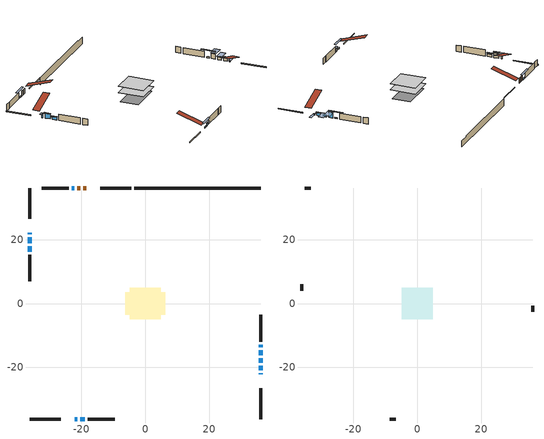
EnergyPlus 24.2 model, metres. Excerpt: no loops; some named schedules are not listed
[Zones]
conditioned space
 floor outside (Floor1 construction): -0.43,-0.43 -0.43,0.43 0.43,0.43 0.43,-0.43 z0.61
 floor adiabatic (AdiabaticFloorConstruction): -4.94,-4.94 -4.94,4.94 4.94,4.94 4.94,-4.94 z0.61
 floor foundation (Slab1 construction): -6.34,-3.57 -6.34,3.57 6.34,3.57 6.34,-3.57 z-2.13
 wall outside (RimJoist1 construction): -4.34,36.21 -14.05,36.21 / -36.21,-36.21 -26.5,-36.21 / -36.21,36.21 -36.21,26.5 / 36.21,-36.21 36.21,-26.5 z0.61:0.91
 wall outside (AdiabaticWallConstruction 1): -18.44,36.21 -19.5,36.21 / -20.43,36.21 -21.26,36.21 z0.61:2.64
 wall outside (AdiabaticWallConstruction): -36.21,22.11 -36.21,21.73 z0.61:2.14; -22.19,36.21 -23.05,36.21 / -22.11,-36.21 -21.25,-36.21 / 36.21,-13.77 36.21,-12.91 z0.61:1.07; 36.21,-22.12 36.21,-21.8 z0.61:0.82; 36.21,-20.88 36.21,-19.51 / 36.21,-18.58 36.21,-17.21 / -36.21,17.92 -36.21,16.26 / -20.32,-36.21 -18.95,-36.21 z0.61:1.65; 36.21,-16.28 36.21,-14.7 z0.61:2.64; -36.21,20.8 -36.21,18.85 z0.61:2.54
 wall outside (Wall1 construction): -23.98,36.21 -32.41,36.21 / -18.02,-36.21 -9.59,-36.21 / -36.21,15.34 -36.21,6.9 / 36.21,-11.98 36.21,-3.55 z0.61:3.05
 wall foundation (FoundationWall1 construction): -3.41,36.21,-2.13 -3.41,36.21,0.61 32.25,36.21,0.61 32.25,36.21,0.31 36.21,36.21,0.31 36.21,36.21,-2.13
 window (WindowConstruction 6): -36.21,22.11 -36.21,21.73 z0.61:2.13
 window (WindowConstruction 9): -22.19,36.21 -23.05,36.21 z0.61:1.07
 window (WindowConstruction 10): -22.11,-36.21 -21.25,-36.21 z0.61:1.07
 window (WindowConstruction 7): 36.21,-22.11 36.21,-21.81 z0.61:0.81
 window (WindowConstruction): 36.21,-20.88 36.21,-19.51 z0.61:1.65
 window (WindowConstruction 1): 36.21,-18.58 36.21,-17.21 z0.61:1.65
 window (WindowConstruction 2): 36.21,-16.28 36.21,-14.7 z0.61:2.64
 window (WindowConstruction 3): -36.21,20.8 -36.21,18.85 z0.61:2.54
 window (WindowConstruction 4): -36.21,17.92 -36.21,16.26 z0.61:1.65
 window (WindowConstruction 5): -20.32,-36.21 -18.95,-36.21 z0.61:1.65
 window (WindowConstruction 8): 36.21,-13.77 36.21,-12.91 z0.61:1.07
 door (Door): -18.44,36.21 -19.5,36.21 z0.61:2.64
 door (Door 1): -20.43,36.21 -21.26,36.21 z0.61:2.64
 ceiling adiabatic (AdiabaticFloorConstruction): 4.94,-4.94 4.94,4.94 -4.94,4.94 -4.94,-4.94 z0.61
attic - vented
 floor to conditioned space (Floor2 construction Reversed): -4.94,-4.94 -4.94,4.94 4.94,4.94 4.94,-4.94 z3.05
 wall outside (Wall2 construction): -33.34,36.21 -35.28,36.21 / -8.66,-36.21 -6.72,-36.21 / -36.21,5.98 -36.21,4.03 / 36.21,-2.62 36.21,-0.68 z0.61:3.05
 roof outside (Roof1 construction): -17.51,36.21,3.05 -17.51,26.6,6.25 -14.98,26.6,6.25 -14.98,36.21,3.05; -23.04,-36.21,3.05 -23.04,-26.6,6.25 -25.58,-26.6,6.25 -25.58,-36.21,3.05; -36.21,23.04,3.05 -26.6,23.04,6.25 -26.6,25.58,6.25 -36.21,25.58,3.05; 36.21,-23.04,3.05 26.6,-23.04,6.25 26.6,-25.58,6.25 36.21,-25.58,3.05
shading: -36.21,21.43 -36.21,22.41 -37.43,22.41 -37.43,21.43 z2.43; -25.49,36.21 -19.75,36.21 -19.75,36.82 -25.49,36.82 z3.51; -18.81,-36.21 -24.55,-36.21 -24.55,-36.82 -18.81,-36.82 z3.51; 36.21,-21.51 36.21,-22.41 39.87,-22.41 39.87,-21.51 z1.11; 36.21,-19.21 36.21,-21.18 36.82,-21.18 36.82,-19.21 z1.95; 36.21,-16.91 36.21,-18.88 39.87,-18.88 39.87,-16.91 z1.95; 36.21,-14.4 36.21,-16.58 39.87,-16.58 39.87,-14.4 z2.94; -36.21,18.55 -36.21,21.1 -36.82,21.1 -36.82,18.55 z2.84; -36.21,15.97 -36.21,18.22 -36.82,18.22 -36.82,15.97 z1.95; -18.65,-36.21 -20.62,-36.21 -20.62,-36.82 -18.65,-36.82 z1.95; 36.21,-10.47 36.21,-16.21 36.82,-16.21 36.82,-10.47 z3.51
[Building]
Building 1: Terrain=Suburbs
[Site:Location]
Lethbridge CDA_AB: Latitude {deg}=49.7; Longitude {deg}=-112.77; Time Zone {hr}=-7; Elevation {m}=910; Keep Site Location Information=Yes
[Site:GroundTemperature:Shallow]
2.17017, 0.159738, -0.00126401, 0.952787, 4.78277, 8.59492, 11.8998, 13.9934, 14.1713, 12.4685, 9.24786, 5.55266
[Site:WaterMainsTemperature]
Calculation Method=Schedule; Temperature Schedule=mains temperature schedule
[Material] Roughness=Rough; Thermal Absorptance=0.9
Name | Thickness {m} | Conductivity {W/m-K} | Density {kg/m3} | Specific Heat {J/kg-K} | Solar Absorptance | Visible Absorptance
asphalt or fiberglass shingles | 0.00635 | 0.162714 | 1121.4 | 1465.45 | 0.4 | 0.4
ceiling stud and cavity | 0.1397 | 0.079977 | 65.682 | 1177.47 | 0.7 | 0.7
concrete 4.0 in. | 0.1016 | 1.803125 | 2242.8 | 837.4 | 0.7 | 0.7
concrete 8.0 in. | 0.2032 | 1.803125 | 2242.8 | 837.4 | 0.7 | 0.7
door material | 0.04445 | 0.327969 | 512.64 | 1214.23 | 0.7 | 0.7
door material 1 | 0.04445 | 0.0451087 | 512.64 | 1214.23 | 0.7 | 0.7
exterior vertical ins | 0.0463172 | 0.029427 | 32.04 | 1214.23 | 0.7 | 0.7
floor covering | 0.0127 | 0.0433444 | 54.468 | 1339.84 | 0.6 | 0.6
floor rigid ins | 0.051816 | 0.029427 | 32.04 | 1214.23 | 0.7 | 0.7
floor rigid ins 1; wall rigid ins | 0.512978 | 0.029427 | 32.04 | 1214.23 | 0.7 | 0.7
floor stud and cavity | 0.1397 | 0.08755 | 92.3553 | 1139.71 | 0.7 | 0.7
floor stud and cavity 1 | 0.1397 | 1.75129 | 37.0049 | 1207.88 | 0.7 | 0.7
furniture material conditioned space 1 | 0.1524 | 0.115458 | 640.8 | 1214.23 | 0.6 | 0.6
gypsum board | 0.0127 | 0.160291 | 801 | 837.4 | 0.6 | 0.6
gypsum board 1 | 0.0127 | 0.160291 | 801 | 837.4 | 0.7 | 0.7
osb sheathing 0.5 in. | 0.0127 | 0.115458 | 512.64 | 1214.23 | 0.7 | 0.7
osb sheathing 0.75 in. | 0.01905 | 0.115458 | 512.64 | 1214.23 | 0.7 | 0.7
rim joist stud and cavity | 0.0508 | 0.145373 | 50.32683 | 1063.81 | 0.6 | 0.6
wall stud and cavity | 0.1397 | 0.100175 | 139.0536 | 1170.24 | 0.7 | 0.7
wall stud and cavity 1 | 0.0889 | 6.1454 | 50.32683 | 1063.81 | 0.6 | 0.6
wall stud and cavity 2 | 0.0889 | 0.380278 | 52.3479 | 1209.89 | 0.7 | 0.7
wall stud and cavity 3 | 0.0889 | 0.391764 | 83.0341 | 1211.67 | 0.7 | 0.7
wood siding | 0.0254 | 0.102417 | 544.68 | 1172.36 | 0.4 | 0.4
wood siding 1 | 0.00254 | 0.102417 | 544.68 | 1172.36 | 0.4 | 0.4
wood siding 2; wood siding 3; wood siding 4 | 0.0254 | 0.102417 | 544.68 | 1172.36 | 0.7 | 0.7
[WindowMaterial:SimpleGlazingSystem]
Name | U-Factor {W/m2-K} | Solar Heat Gain Coefficient
WindowMaterial | 5.22433 | 0.64
WindowMaterial 1 | 2.93325 | 0.63
WindowMaterial 2 | 2.88272 | 0.7
WindowMaterial 3 | 7.01233 | 0.76
WindowMaterial 4 | 3.02183 | 0.57
WindowMaterial 5 | 3.068959 | 0.35
WindowMaterial 6 | 4.64858 | 0.51
[Construction]
AdiabaticFloorConstruction: floor stud and cavity 1, floor rigid ins 1, osb sheathing 0.75 in., floor covering
AdiabaticWallConstruction: wood siding 3, wall rigid ins, wall stud and cavity 2, gypsum board
AdiabaticWallConstruction 1: wood siding 4, wall rigid ins, wall stud and cavity 2, gypsum board
Door: door material
Door 1: door material 1
Floor1 construction: floor stud and cavity, floor rigid ins, osb sheathing 0.75 in., floor covering
Floor2 construction Reversed: gypsum board, ceiling stud and cavity
FoundationWall1 construction: concrete 8.0 in., gypsum board 1
furniture construction conditioned space 1: furniture material conditioned space 1
PartitionWallConstruction: gypsum board, wall stud and cavity 3, gypsum board
RimJoist1 construction: wood siding 2, rim joist stud and cavity
Roof1 construction: asphalt or fiberglass shingles
Slab1 construction: concrete 4.0 in.
Wall1 construction: wood siding, osb sheathing 0.5 in., wall stud and cavity, gypsum board
Wall2 construction: wood siding 1, wall stud and cavity 1
WindowConstruction; WindowConstruction 1; WindowConstruction 5: WindowMaterial
WindowConstruction 10; WindowConstruction 8; WindowConstruction 9: WindowMaterial 6
WindowConstruction 2: WindowMaterial 1
WindowConstruction 3: WindowMaterial 2
WindowConstruction 4: WindowMaterial 3
WindowConstruction 6: WindowMaterial 4
WindowConstruction 7: WindowMaterial 5
[Zone] Multiplier=1; Part of Total Floor Area=Yes
Name | Volume {m3}
attic - vented | 50.7094
conditioned space | 543.1
[Space]
Name | Zone | Volume {m3}
attic - vented 1 | attic - vented | 50.7094
conditioned space 1 | conditioned space | 543.1
[ZoneInfiltration:EffectiveLeakageArea]
infil attic - vented 1: Zone or Space=attic - vented 1; Schedule=Always On Discrete; Effective Air Leakage Area {cm2}=3544; Stack Coefficient=0.000392445; Wind Coefficient=1.33847e-05
[ZoneMixing]
whole house fan mix: Zone or Space=attic - vented; Schedule=Always On Continuous; Design Flow Rate Calculation Method=Flow/Zone; Design Flow Rate {m3/s}=0; Source Zone or Space=conditioned space
[SurfaceProperty:ExposedFoundationPerimeter]
Slab1: Exposed Perimeter Calculation Method=TotalExposedPerimeter; Total Exposed Perimeter {m}=39.625
[InternalMass] Zone or ZoneList=conditioned space; Space or SpaceList=conditioned space 1
Name | Construction | Surface Area {m2}
furniture mass conditioned space 1 | furniture construction conditioned space 1 | 75.4921
partition wall mass | PartitionWallConstruction | 188.73
[Lights]
interior lighting: Zone or ZoneList or Space or SpaceList=conditioned space 1; Schedule=interior lighting schedule; Design Level Calculation Method=LightingLevel; Lighting Level {W}=343.2; Return Air Fraction=0; Fraction Radiant=0.6; Fraction Visible=0.2; Fraction Replaceable=1
[People]
occupants: Zone or ZoneList or Space or SpaceList=conditioned space 1; Number of People Schedule=occupants schedule; Number of People Calculation Method=People; Number of People=3; Fraction Radiant=0.314171; Sensible Heat Fraction=0.56303; Activity Level Schedule=occupants activity schedule; Carbon Dioxide Generation Rate {m3/s-W}=0; Enable ASHRAE 55 Comfort Warnings=No; Mean Radiant Temperature Calculation Type=EnclosureAveraged
[ElectricEquipment] Zone or ZoneList or Space or SpaceList=conditioned space 1; Design Level Calculation Method=EquipmentLevel
Name | Schedule | Design Level {W} | Fraction Latent | Fraction Radiant | Fraction Lost
clothes dryer | clothes dryer schedule | 140.772 | 0.015 | 0.081 | 0.85
clothes washer | clothes washer schedule | 32.1985 | 0.03 | 0.162 | 0.7
cooking range | cooking range schedule | 215.147 | 0.08 | 0.432 | 0.2
dishwasher | dishwasher schedule | 66.8632 | 0.3 | 0.18 | 0.4
fridge | fridge schedule | 72.9452 | 0 | 0.6 | 0
mech vent bath fan 0 | mech vent bath fan 0 schedule | 50.2 | 0 | 0 | 1
mech vent bath fan 1 | mech vent bath fan 1 schedule | 50.2 | 0 | 0 | 1
mech vent house fan | mech vent house fan schedule | 0 | 0 | 0 | 1
mech vent house fan cfis | mech vent house fan cfis schedule | 0 | 0 | 0 | 0
misc plug loads | misc plug loads schedule | 494.7 | 0.045 | 0.513 | 0.1
whole house fan | Always On Discrete | 0 | 0 | 0 | 1
[OtherEquipment] Zone or ZoneList or Space or SpaceList=conditioned space 1; Design Level Calculation Method=EquipmentLevel
Name | Fuel Type | Schedule | Design Level {W} | Fraction Latent | Fraction Radiant | Fraction Lost
clothes dryer 1 | Electricity | clothes dryer schedule | 0 | 0.015 | 0.081 | 0.85
cooking range 1 | Electricity | cooking range schedule | 0 | 0.08 | 0.432 | 0.2
general water use latent | None | general water use schedule | 62.594 | 1 | 0 | 0
general water use sensible | None | general water use schedule | -61.6891 | 0 | 0.6 | 0
mech vent house fan latent load | None | Always On Discrete | 0 | 1 | 0 | 0
mech vent house fan sensible load | None | Always On Discrete | 0 | 0 | 0 | 0
water heater energy adjustment1 | NaturalGas | Always On Discrete | 0.01 | 0 | 0 | 1
[ZoneInfiltration:DesignFlowRate] Zone or ZoneList or Space or SpaceList=conditioned space 1; Schedule=Always On Discrete; Design Flow Rate Calculation Method=Flow/Zone; Design Flow Rate {m3/s}=0
infil flow; natural vent flow; whole house fan flow
[Foundation:Kiva]
Foundation Kiva 1: Initial Indoor Air Temperature {C}=18; Wall Height Above Grade {m}=0.609996; Wall Depth Below Slab {m}=0.2032; Custom Block Material Name 1=exterior vertical ins; Custom Block Depth 1 {m}=2.74; Custom Block X Position 1 {m}=0.2159; Custom Block Z Position 1 {m}=0
[Foundation:Kiva:Settings]
Soil Conductivity {W/m-K}=0.849921; Soil Density {kg/m3}=1842.3; Soil Specific Heat {J/kg-K}=418.7; Ground Solar Absorptivity=0.9; Ground Thermal Absorptivity=0.9; Ground Surface Roughness {m}=0.03; Far-Field Width {m}=40; Deep-Ground Boundary Condition=ZeroFlux; Deep-Ground Depth {m}=40; Minimum Cell Dimension {m}=0.2; Maximum Cell Growth Coefficient=3; Simulation Timestep=Timestep
[Exterior:Lights]
exterior lighting: Schedule=exterior lighting schedule; Design Level {W}=75.6
[Schedule:Constant]
Name | Hourly Value
Always On Continuous; mech vent house fan schedule; mech vent house fan cfis schedule; Always On Discrete | 1
occupants activity schedule | 117.228
fridge schedule | 0
[Schedule:Week:Daily]
interior lighting schedule Week Rule - Jan1-Jan27: interior lighting schedule day, interior lighting schedule day, interior lighting schedule day, interior lighting schedule day, interior lighting schedule day, interior lighting schedule day, interior lighting schedule day, interior lighting schedule default day, interior lighting schedule default day, interior lighting schedule default day, interior lighting schedule default day, interior lighting schedule default day
interior lighting schedule Week Rule - Jan28-Feb3: interior lighting schedule day, interior lighting schedule day, interior lighting schedule day, interior lighting schedule day, interior lighting schedule day 1, interior lighting schedule day 1, interior lighting schedule day 1, interior lighting schedule default day, interior lighting schedule default day, interior lighting schedule default day, interior lighting schedule default day, interior lighting schedule default day
interior lighting schedule Week Rule - Feb4-Feb24: interior lighting schedule day 1, interior lighting schedule day 1, interior lighting schedule day 1, interior lighting schedule day 1, interior lighting schedule day 1, interior lighting schedule day 1, interior lighting schedule day 1, interior lighting schedule default day, interior lighting schedule default day, interior lighting schedule default day, interior lighting schedule default day, interior lighting schedule default day
interior lighting schedule Week Rule - Feb25-Mar3: interior lighting schedule day 1, interior lighting schedule day 1, interior lighting schedule day 1, interior lighting schedule day 1, interior lighting schedule day 2, interior lighting schedule day 2, interior lighting schedule day 2, interior lighting schedule default day, interior lighting schedule default day, interior lighting schedule default day, interior lighting schedule default day, interior lighting schedule default day
interior lighting schedule Week Rule - Mar4-Mar31: interior lighting schedule day 2, interior lighting schedule day 2, interior lighting schedule day 2, interior lighting schedule day 2, interior lighting schedule day 2, interior lighting schedule day 2, interior lighting schedule day 2, interior lighting schedule default day, interior lighting schedule default day, interior lighting schedule default day, interior lighting schedule default day, interior lighting schedule default day
interior lighting schedule Week Rule - Apr1-Apr28: interior lighting schedule day 3, interior lighting schedule day 3, interior lighting schedule day 3, interior lighting schedule day 3, interior lighting schedule day 3, interior lighting schedule day 3, interior lighting schedule day 3, interior lighting schedule default day, interior lighting schedule default day, interior lighting schedule default day, interior lighting schedule default day, interior lighting schedule default day
interior lighting schedule Week Rule - Apr29-May5: interior lighting schedule day 3, interior lighting schedule day 3, interior lighting schedule day 4, interior lighting schedule day 4, interior lighting schedule day 4, interior lighting schedule day 4, interior lighting schedule day 4, interior lighting schedule default day, interior lighting schedule default day, interior lighting schedule default day, interior lighting schedule default day, interior lighting schedule default day
interior lighting schedule Week Rule - May6-May26: interior lighting schedule day 4, interior lighting schedule day 4, interior lighting schedule day 4, interior lighting schedule day 4, interior lighting schedule day 4, interior lighting schedule day 4, interior lighting schedule day 4, interior lighting schedule default day, interior lighting schedule default day, interior lighting schedule default day, interior lighting schedule default day, interior lighting schedule default day
interior lighting schedule Week Rule - May27-Jun2: interior lighting schedule day 4, interior lighting schedule day 4, interior lighting schedule day 4, interior lighting schedule day 4, interior lighting schedule day 4, interior lighting schedule day 5, interior lighting schedule day 5, interior lighting schedule default day, interior lighting schedule default day, interior lighting schedule default day, interior lighting schedule default day, interior lighting schedule default day
interior lighting schedule Week Rule - Jun3-Jun30: interior lighting schedule day 5, interior lighting schedule day 5, interior lighting schedule day 5, interior lighting schedule day 5, interior lighting schedule day 5, interior lighting schedule day 5, interior lighting schedule day 5, interior lighting schedule default day, interior lighting schedule default day, interior lighting schedule default day, interior lighting schedule default day, interior lighting schedule default day
interior lighting schedule Week Rule - Jul1-Jul28: interior lighting schedule day 6, interior lighting schedule day 6, interior lighting schedule day 6, interior lighting schedule day 6, interior lighting schedule day 6, interior lighting schedule day 6, interior lighting schedule day 6, interior lighting schedule default day, interior lighting schedule default day, interior lighting schedule default day, interior lighting schedule default day, interior lighting schedule default day
interior lighting schedule Week Rule - Jul29-Aug4: interior lighting schedule day 6, interior lighting schedule day 6, interior lighting schedule day 6, interior lighting schedule day 7, interior lighting schedule day 7, interior lighting schedule day 7, interior lighting schedule day 7, interior lighting schedule default day, interior lighting schedule default day, interior lighting schedule default day, interior lighting schedule default day, interior lighting schedule default day
interior lighting schedule Week Rule - Aug5-Aug25: interior lighting schedule day 7, interior lighting schedule day 7, interior lighting schedule day 7, interior lighting schedule day 7, interior lighting schedule day 7, interior lighting schedule day 7, interior lighting schedule day 7, interior lighting schedule default day, interior lighting schedule default day, interior lighting schedule default day, interior lighting schedule default day, interior lighting schedule default day
interior lighting schedule Week Rule - Aug26-Sep1: interior lighting schedule day 7, interior lighting schedule day 7, interior lighting schedule day 7, interior lighting schedule day 7, interior lighting schedule day 7, interior lighting schedule day 7, interior lighting schedule day 8, interior lighting schedule default day, interior lighting schedule default day, interior lighting schedule default day, interior lighting schedule default day, interior lighting schedule default day
interior lighting schedule Week Rule - Sep2-Sep29: interior lighting schedule day 8, interior lighting schedule day 8, interior lighting schedule day 8, interior lighting schedule day 8, interior lighting schedule day 8, interior lighting schedule day 8, interior lighting schedule day 8, interior lighting schedule default day, interior lighting schedule default day, interior lighting schedule default day, interior lighting schedule default day, interior lighting schedule default day
interior lighting schedule Week Rule - Sep30-Oct6: interior lighting schedule day 8, interior lighting schedule day 9, interior lighting schedule day 9, interior lighting schedule day 9, interior lighting schedule day 9, interior lighting schedule day 9, interior lighting schedule day 9, interior lighting schedule default day, interior lighting schedule default day, interior lighting schedule default day, interior lighting schedule default day, interior lighting schedule default day
interior lighting schedule Week Rule - Oct7-Oct27: interior lighting schedule day 9, interior lighting schedule day 9, interior lighting schedule day 9, interior lighting schedule day 9, interior lighting schedule day 9, interior lighting schedule day 9, interior lighting schedule day 9, interior lighting schedule default day, interior lighting schedule default day, interior lighting schedule default day, interior lighting schedule default day, interior lighting schedule default day
interior lighting schedule Week Rule - Oct28-Nov3: interior lighting schedule day 9, interior lighting schedule day 9, interior lighting schedule day 9, interior lighting schedule day 9, interior lighting schedule day 10, interior lighting schedule day 10, interior lighting schedule day 10, interior lighting schedule default day, interior lighting schedule default day, interior lighting schedule default day, interior lighting schedule default day, interior lighting schedule default day
interior lighting schedule Week Rule - Nov4-Nov24: interior lighting schedule day 10, interior lighting schedule day 10, interior lighting schedule day 10, interior lighting schedule day 10, interior lighting schedule day 10, interior lighting schedule day 10, interior lighting schedule day 10, interior lighting schedule default day, interior lighting schedule default day, interior lighting schedule default day, interior lighting schedule default day, interior lighting schedule default day
interior lighting schedule Week Rule - Nov25-Dec1: interior lighting schedule day 10, interior lighting schedule day 10, interior lighting schedule day 10, interior lighting schedule day 10, interior lighting schedule day 10, interior lighting schedule day 10, interior lighting schedule day 11, interior lighting schedule default day, interior lighting schedule default day, interior lighting schedule default day, interior lighting schedule default day, interior lighting schedule default day
interior lighting schedule Week Rule - Dec2-Dec31: interior lighting schedule day 11, interior lighting schedule day 11, interior lighting schedule day 11, interior lighting schedule day 11, interior lighting schedule day 11, interior lighting schedule day 11, interior lighting schedule day 11, interior lighting schedule default day, interior lighting schedule default day, interior lighting schedule default day, interior lighting schedule default day, interior lighting schedule default day
occupants schedule Week Rule - Jan1-Dec31: occupants schedule day, occupants schedule day, occupants schedule day, occupants schedule day, occupants schedule day, occupants schedule day, occupants schedule day, occupants schedule default day, occupants schedule default day, occupants schedule default day, occupants schedule default day, occupants schedule default day
clothes dryer schedule Week Rule - Jan1-Dec31: clothes dryer schedule day, clothes dryer schedule day, clothes dryer schedule day, clothes dryer schedule day, clothes dryer schedule day, clothes dryer schedule day, clothes dryer schedule day, clothes dryer schedule default day, clothes dryer schedule default day, clothes dryer schedule default day, clothes dryer schedule default day, clothes dryer schedule default day
clothes washer schedule Week Rule - Jan1-Dec31: clothes washer schedule day, clothes washer schedule day, clothes washer schedule day, clothes washer schedule day, clothes washer schedule day, clothes washer schedule day, clothes washer schedule day, clothes washer schedule default day, clothes washer schedule default day, clothes washer schedule default day, clothes washer schedule default day, clothes washer schedule default day
cooking range schedule Week Rule - Jan1-Dec31: cooking range schedule day, cooking range schedule day, cooking range schedule day, cooking range schedule day, cooking range schedule day, cooking range schedule day, cooking range schedule day, cooking range schedule default day, cooking range schedule default day, cooking range schedule default day, cooking range schedule default day, cooking range schedule default day
dishwasher schedule Week Rule - Jan1-Dec31: dishwasher schedule day, dishwasher schedule day, dishwasher schedule day, dishwasher schedule day, dishwasher schedule day, dishwasher schedule day, dishwasher schedule day, dishwasher schedule default day, dishwasher schedule default day, dishwasher schedule default day, dishwasher schedule default day, dishwasher schedule default day
mech vent bath fan 0 schedule Week Rule - Jan1-Dec31: mech vent bath fan 0 schedule day, mech vent bath fan 0 schedule day, mech vent bath fan 0 schedule day, mech vent bath fan 0 schedule day, mech vent bath fan 0 schedule day, mech vent bath fan 0 schedule day, mech vent bath fan 0 schedule day, mech vent bath fan 0 schedule default day, mech vent bath fan 0 schedule default day, mech vent bath fan 0 schedule default day, mech vent bath fan 0 schedule default day, mech vent bath fan 0 schedule default day
mech vent bath fan 1 schedule Week Rule - Jan1-Dec31: mech vent bath fan 1 schedule day, mech vent bath fan 1 schedule day, mech vent bath fan 1 schedule day, mech vent bath fan 1 schedule day, mech vent bath fan 1 schedule day, mech vent bath fan 1 schedule day, mech vent bath fan 1 schedule day, mech vent bath fan 1 schedule default day, mech vent bath fan 1 schedule default day, mech vent bath fan 1 schedule default day, mech vent bath fan 1 schedule default day, mech vent bath fan 1 schedule default day
misc plug loads schedule Week Rule - Jan1-Dec31: misc plug loads schedule day, misc plug loads schedule day, misc plug loads schedule day, misc plug loads schedule day, misc plug loads schedule day, misc plug loads schedule day, misc plug loads schedule day, misc plug loads schedule default day, misc plug loads schedule default day, misc plug loads schedule default day, misc plug loads schedule default day, misc plug loads schedule default day
general water use schedule Week Rule - Jan1-Dec31: general water use schedule day, general water use schedule day, general water use schedule day, general water use schedule day, general water use schedule day, general water use schedule day, general water use schedule day, general water use schedule default day, general water use schedule default day, general water use schedule default day, general water use schedule default day, general water use schedule default day
exterior lighting schedule Week Rule - Jan1-Jan27: exterior lighting schedule day, exterior lighting schedule day, exterior lighting schedule day, exterior lighting schedule day, exterior lighting schedule day, exterior lighting schedule day, exterior lighting schedule day, exterior lighting schedule default day, exterior lighting schedule default day, exterior lighting schedule default day, exterior lighting schedule default day, exterior lighting schedule default day
exterior lighting schedule Week Rule - Jan28-Feb3: exterior lighting schedule day, exterior lighting schedule day, exterior lighting schedule day, exterior lighting schedule day, exterior lighting schedule day 1, exterior lighting schedule day 1, exterior lighting schedule day 1, exterior lighting schedule default day, exterior lighting schedule default day, exterior lighting schedule default day, exterior lighting schedule default day, exterior lighting schedule default day
exterior lighting schedule Week Rule - Feb4-Feb24: exterior lighting schedule day 1, exterior lighting schedule day 1, exterior lighting schedule day 1, exterior lighting schedule day 1, exterior lighting schedule day 1, exterior lighting schedule day 1, exterior lighting schedule day 1, exterior lighting schedule default day, exterior lighting schedule default day, exterior lighting schedule default day, exterior lighting schedule default day, exterior lighting schedule default day
exterior lighting schedule Week Rule - Feb25-Mar3: exterior lighting schedule day 1, exterior lighting schedule day 1, exterior lighting schedule day 1, exterior lighting schedule day 1, exterior lighting schedule day 2, exterior lighting schedule day 2, exterior lighting schedule day 2, exterior lighting schedule default day, exterior lighting schedule default day, exterior lighting schedule default day, exterior lighting schedule default day, exterior lighting schedule default day
exterior lighting schedule Week Rule - Mar4-Mar31: exterior lighting schedule day 2, exterior lighting schedule day 2, exterior lighting schedule day 2, exterior lighting schedule day 2, exterior lighting schedule day 2, exterior lighting schedule day 2, exterior lighting schedule day 2, exterior lighting schedule default day, exterior lighting schedule default day, exterior lighting schedule default day, exterior lighting schedule default day, exterior lighting schedule default day
exterior lighting schedule Week Rule - Apr1-Apr28: exterior lighting schedule day 3, exterior lighting schedule day 3, exterior lighting schedule day 3, exterior lighting schedule day 3, exterior lighting schedule day 3, exterior lighting schedule day 3, exterior lighting schedule day 3, exterior lighting schedule default day, exterior lighting schedule default day, exterior lighting schedule default day, exterior lighting schedule default day, exterior lighting schedule default day
exterior lighting schedule Week Rule - Apr29-May5: exterior lighting schedule day 3, exterior lighting schedule day 3, exterior lighting schedule day 4, exterior lighting schedule day 4, exterior lighting schedule day 4, exterior lighting schedule day 4, exterior lighting schedule day 4, exterior lighting schedule default day, exterior lighting schedule default day, exterior lighting schedule default day, exterior lighting schedule default day, exterior lighting schedule default day
exterior lighting schedule Week Rule - May6-May26: exterior lighting schedule day 4, exterior lighting schedule day 4, exterior lighting schedule day 4, exterior lighting schedule day 4, exterior lighting schedule day 4, exterior lighting schedule day 4, exterior lighting schedule day 4, exterior lighting schedule default day, exterior lighting schedule default day, exterior lighting schedule default day, exterior lighting schedule default day, exterior lighting schedule default day
exterior lighting schedule Week Rule - May27-Jun2: exterior lighting schedule day 4, exterior lighting schedule day 4, exterior lighting schedule day 4, exterior lighting schedule day 4, exterior lighting schedule day 4, exterior lighting schedule day 5, exterior lighting schedule day 5, exterior lighting schedule default day, exterior lighting schedule default day, exterior lighting schedule default day, exterior lighting schedule default day, exterior lighting schedule default day
exterior lighting schedule Week Rule - Jun3-Jun30: exterior lighting schedule day 5, exterior lighting schedule day 5, exterior lighting schedule day 5, exterior lighting schedule day 5, exterior lighting schedule day 5, exterior lighting schedule day 5, exterior lighting schedule day 5, exterior lighting schedule default day, exterior lighting schedule default day, exterior lighting schedule default day, exterior lighting schedule default day, exterior lighting schedule default day
exterior lighting schedule Week Rule - Jul1-Jul28: exterior lighting schedule day 6, exterior lighting schedule day 6, exterior lighting schedule day 6, exterior lighting schedule day 6, exterior lighting schedule day 6, exterior lighting schedule day 6, exterior lighting schedule day 6, exterior lighting schedule default day, exterior lighting schedule default day, exterior lighting schedule default day, exterior lighting schedule default day, exterior lighting schedule default day
exterior lighting schedule Week Rule - Jul29-Aug4: exterior lighting schedule day 6, exterior lighting schedule day 6, exterior lighting schedule day 6, exterior lighting schedule day 7, exterior lighting schedule day 7, exterior lighting schedule day 7, exterior lighting schedule day 7, exterior lighting schedule default day, exterior lighting schedule default day, exterior lighting schedule default day, exterior lighting schedule default day, exterior lighting schedule default day
exterior lighting schedule Week Rule - Aug5-Aug25: exterior lighting schedule day 7, exterior lighting schedule day 7, exterior lighting schedule day 7, exterior lighting schedule day 7, exterior lighting schedule day 7, exterior lighting schedule day 7, exterior lighting schedule day 7, exterior lighting schedule default day, exterior lighting schedule default day, exterior lighting schedule default day, exterior lighting schedule default day, exterior lighting schedule default day
exterior lighting schedule Week Rule - Aug26-Sep1: exterior lighting schedule day 7, exterior lighting schedule day 7, exterior lighting schedule day 7, exterior lighting schedule day 7, exterior lighting schedule day 7, exterior lighting schedule day 7, exterior lighting schedule day 8, exterior lighting schedule default day, exterior lighting schedule default day, exterior lighting schedule default day, exterior lighting schedule default day, exterior lighting schedule default day
exterior lighting schedule Week Rule - Sep2-Sep29: exterior lighting schedule day 8, exterior lighting schedule day 8, exterior lighting schedule day 8, exterior lighting schedule day 8, exterior lighting schedule day 8, exterior lighting schedule day 8, exterior lighting schedule day 8, exterior lighting schedule default day, exterior lighting schedule default day, exterior lighting schedule default day, exterior lighting schedule default day, exterior lighting schedule default day
exterior lighting schedule Week Rule - Sep30-Oct6: exterior lighting schedule day 8, exterior lighting schedule day 9, exterior lighting schedule day 9, exterior lighting schedule day 9, exterior lighting schedule day 9, exterior lighting schedule day 9, exterior lighting schedule day 9, exterior lighting schedule default day, exterior lighting schedule default day, exterior lighting schedule default day, exterior lighting schedule default day, exterior lighting schedule default day
exterior lighting schedule Week Rule - Oct7-Oct27: exterior lighting schedule day 9, exterior lighting schedule day 9, exterior lighting schedule day 9, exterior lighting schedule day 9, exterior lighting schedule day 9, exterior lighting schedule day 9, exterior lighting schedule day 9, exterior lighting schedule default day, exterior lighting schedule default day, exterior lighting schedule default day, exterior lighting schedule default day, exterior lighting schedule default day
exterior lighting schedule Week Rule - Oct28-Nov3: exterior lighting schedule day 9, exterior lighting schedule day 9, exterior lighting schedule day 9, exterior lighting schedule day 9, exterior lighting schedule day 10, exterior lighting schedule day 10, exterior lighting schedule day 10, exterior lighting schedule default day, exterior lighting schedule default day, exterior lighting schedule default day, exterior lighting schedule default day, exterior lighting schedule default day
exterior lighting schedule Week Rule - Nov4-Nov24: exterior lighting schedule day 10, exterior lighting schedule day 10, exterior lighting schedule day 10, exterior lighting schedule day 10, exterior lighting schedule day 10, exterior lighting schedule day 10, exterior lighting schedule day 10, exterior lighting schedule default day, exterior lighting schedule default day, exterior lighting schedule default day, exterior lighting schedule default day, exterior lighting schedule default day
exterior lighting schedule Week Rule - Nov25-Dec1: exterior lighting schedule day 10, exterior lighting schedule day 10, exterior lighting schedule day 10, exterior lighting schedule day 10, exterior lighting schedule day 10, exterior lighting schedule day 10, exterior lighting schedule day 11, exterior lighting schedule default day, exterior lighting schedule default day, exterior lighting schedule default day, exterior lighting schedule default day, exterior lighting schedule default day
exterior lighting schedule Week Rule - Dec2-Dec31: exterior lighting schedule day 11, exterior lighting schedule day 11, exterior lighting schedule day 11, exterior lighting schedule day 11, exterior lighting schedule day 11, exterior lighting schedule day 11, exterior lighting schedule day 11, exterior lighting schedule default day, exterior lighting schedule default day, exterior lighting schedule default day, exterior lighting schedule default day, exterior lighting schedule default day
[Schedule:Year]
interior lighting schedule: interior lighting schedule Week Rule - Jan1-Jan27, 1, 1, 1, 27, interior lighting schedule Week Rule - Jan28-Feb3, 1, 28, 2, 3, interior lighting schedule Week Rule - Feb4-Feb24, 2, 4, 2, 24, interior lighting schedule Week Rule - Feb25-Mar3, 2, 25, 3, 3, interior lighting schedule Week Rule - Mar4-Mar31, 3, 4, 3, 31, interior lighting schedule Week Rule - Apr1-Apr28, 4, 1, 4, 28, interior lighting schedule Week Rule - Apr29-May5, 4, 29, 5, 5, interior lighting schedule Week Rule - May6-May26, 5, 6, 5, 26, interior lighting schedule Week Rule - May27-Jun2, 5, 27, 6, 2, interior lighting schedule Week Rule - Jun3-Jun30, 6, 3, 6, 30, interior lighting schedule Week Rule - Jul1-Jul28, 7, 1, 7, 28, interior lighting schedule Week Rule - Jul29-Aug4, 7, 29, 8, 4, interior lighting schedule Week Rule - Aug5-Aug25, 8, 5, 8, 25, interior lighting schedule Week Rule - Aug26-Sep1, 8, 26, 9, 1, interior lighting schedule Week Rule - Sep2-Sep29, 9, 2, 9, 29, interior lighting schedule Week Rule - Sep30-Oct6, 9, 30, 10, 6, interior lighting schedule Week Rule - Oct7-Oct27, 10, 7, 10, 27, interior lighting schedule Week Rule - Oct28-Nov3, 10, 28, 11, 3, interior lighting schedule Week Rule - Nov4-Nov24, 11, 4, 11, 24, interior lighting schedule Week Rule - Nov25-Dec1, 11, 25, 12, 1, interior lighting schedule Week Rule - Dec2-Dec31, 12, 2, 12, 31
occupants schedule: occupants schedule Week Rule - Jan1-Dec31, 1, 1, 12, 31
clothes dryer schedule: clothes dryer schedule Week Rule - Jan1-Dec31, 1, 1, 12, 31
clothes washer schedule: clothes washer schedule Week Rule - Jan1-Dec31, 1, 1, 12, 31
cooking range schedule: cooking range schedule Week Rule - Jan1-Dec31, 1, 1, 12, 31
dishwasher schedule: dishwasher schedule Week Rule - Jan1-Dec31, 1, 1, 12, 31
mech vent bath fan 0 schedule: mech vent bath fan 0 schedule Week Rule - Jan1-Dec31, 1, 1, 12, 31
mech vent bath fan 1 schedule: mech vent bath fan 1 schedule Week Rule - Jan1-Dec31, 1, 1, 12, 31
misc plug loads schedule: misc plug loads schedule Week Rule - Jan1-Dec31, 1, 1, 12, 31
general water use schedule: general water use schedule Week Rule - Jan1-Dec31, 1, 1, 12, 31
exterior lighting schedule: exterior lighting schedule Week Rule - Jan1-Jan27, 1, 1, 1, 27, exterior lighting schedule Week Rule - Jan28-Feb3, 1, 28, 2, 3, exterior lighting schedule Week Rule - Feb4-Feb24, 2, 4, 2, 24, exterior lighting schedule Week Rule - Feb25-Mar3, 2, 25, 3, 3, exterior lighting schedule Week Rule - Mar4-Mar31, 3, 4, 3, 31, exterior lighting schedule Week Rule - Apr1-Apr28, 4, 1, 4, 28, exterior lighting schedule Week Rule - Apr29-May5, 4, 29, 5, 5, exterior lighting schedule Week Rule - May6-May26, 5, 6, 5, 26, exterior lighting schedule Week Rule - May27-Jun2, 5, 27, 6, 2, exterior lighting schedule Week Rule - Jun3-Jun30, 6, 3, 6, 30, exterior lighting schedule Week Rule - Jul1-Jul28, 7, 1, 7, 28, exterior lighting schedule Week Rule - Jul29-Aug4, 7, 29, 8, 4, exterior lighting schedule Week Rule - Aug5-Aug25, 8, 5, 8, 25, exterior lighting schedule Week Rule - Aug26-Sep1, 8, 26, 9, 1, exterior lighting schedule Week Rule - Sep2-Sep29, 9, 2, 9, 29, exterior lighting schedule Week Rule - Sep30-Oct6, 9, 30, 10, 6, exterior lighting schedule Week Rule - Oct7-Oct27, 10, 7, 10, 27, exterior lighting schedule Week Rule - Oct28-Nov3, 10, 28, 11, 3, exterior lighting schedule Week Rule - Nov4-Nov24, 11, 4, 11, 24, exterior lighting schedule Week Rule - Nov25-Dec1, 11, 25, 12, 1, exterior lighting schedule Week Rule - Dec2-Dec31, 12, 2, 12, 31
[Schedule:Compact]
mains temperature schedule: Through: 01/01, For: AllDays, Until: 24:00, 6.68667, Through: 01/02, For: AllDays, Until: 24:00, 6.61944, Through: 01/03, For: AllDays, Until: 24:00, 6.55333, Through: 01/04, For: AllDays, Until: 24:00, 6.48778, Through: 01/05, For: AllDays, Until: 24:00, 6.42389, Through: 01/06, For: AllDays, Until: 24:00, 6.36111, Through: 01/07, For: AllDays, Until: 24:00, 6.29944, Through: 01/08, For: AllDays, Until: 24:00, 6.23889, Through: 01/09, For: AllDays, Until: 24:00, 6.17944, Through: 01/10, For: AllDays, Until: 24:00, 6.12111, Through: 01/11, For: AllDays, Until: 24:00, 6.06444, Through: 01/12, For: AllDays, Until: 24:00, 6.00833, Through: 01/13, For: AllDays, Until: 24:00, 5.95389, Through: 01/14, For: AllDays, Until: 24:00, 5.90111, Through: 01/15, For: AllDays, Until: 24:00, 5.84889, Through: 01/16, For: AllDays, Until: 24:00, 5.79833, Through: 01/17, For: AllDays, Until: 24:00, 5.74889, Through: 01/18, For: AllDays, Until: 24:00, 5.70111, Through: 01/19, For: AllDays, Until: 24:00, 5.65444, Through: 01/20, For: AllDays, Until: 24:00, 5.60944, Through: 01/21, For: AllDays, Until: 24:00, 5.56556, Through: 01/22, For: AllDays, Until: 24:00, 5.52333, Through: 01/23, For: AllDays, Until: 24:00, 5.48222, Through: 01/24, For: AllDays, Until: 24:00, 5.44222, Through: 01/25, For: AllDays, Until: 24:00, 5.40389, Through: 01/26, For: AllDays, Until: 24:00, 5.36722, Through: 01/27, For: AllDays, Until: 24:00, 5.33222, Through: 01/28, For: AllDays, Until: 24:00, 5.29833, Through: 01/29, For: AllDays, Until: 24:00, 5.26556, Through: 01/30, For: AllDays, Until: 24:00, 5.235, Through: 01/31, For: AllDays, Until: 24:00, 5.20556, Through: 02/01, For: AllDays, Until: 24:00, 5.17722, Through: 02/02, For: AllDays, Until: 24:00, 5.15111, Through: 02/03, For: AllDays, Until: 24:00, 5.12611, Through: 02/04, For: AllDays, Until: 24:00, 5.10278, Through: 02/05, For: AllDays, Until: 24:00, 5.08056, Through: 02/06, For: AllDays, Until: 24:00, 5.06, Through: 02/07, For: AllDays, Until: 24:00, 5.04167, Through: 02/08, For: AllDays, Until: 24:00, 5.02389, Through: 02/09, For: AllDays, Until: 24:00, 5.00833, Through: 02/10, For: AllDays, Until: 24:00, 4.99444, Through: 02/11, For: AllDays, Until: 24:00, 4.98167, Through: 02/12, For: AllDays, Until: 24:00, 4.97056, Through: 02/13, For: AllDays, Until: 24:00, 4.96111, Through: 02/14, For: AllDays, Until: 24:00, 4.95333, Through: 02/15, For: AllDays, Until: 24:00, 4.94667, Through: 02/16, For: AllDays, Until: 24:00, 4.94222, Through: 02/17, For: AllDays, Until: 24:00, 4.93889, Through: 02/18, For: AllDays, Until: 24:00, 4.93722, Through: 02/19, For: AllDays, Until: 24:00, 4.93722, Through: 02/20, For: AllDays, Until: 24:00, 4.93833, Through: 02/21, For: AllDays, Until: 24:00, 4.94167, Through: 02/22, For: AllDays, Until: 24:00, 4.94611, Through: 02/23, For: AllDays, Until: 24:00, 4.95278, Through: 02/24, For: AllDays, Until: 24:00, 4.96056, Through: 02/25, For: AllDays, Until: 24:00, 4.96944, Through: 02/26, For: AllDays, Until: 24:00, 4.98056, Through: 02/27, For: AllDays, Until: 24:00, 4.99333, Through: 02/28, For: AllDays, Until: 24:00, 5.00722, Through: 03/01, For: AllDays, Until: 24:00, 5.02278, Through: 03/02, For: AllDays, Until: 24:00, 5.04, Through: 03/03, For: AllDays, Until: 24:00, 5.05833, Through: 03/04, For: AllDays, Until: 24:00, 5.07889, Through: 03/05, For: AllDays, Until: 24:00, 5.10056, Through: 03/06, For: AllDays, Until: 24:00, 5.12389, Through: 03/07, For: AllDays, Until: 24:00, 5.14889, Through: 03/08, For: AllDays, Until: 24:00, 5.175, Through: 03/09, For: AllDays, Until: 24:00, 5.20278, Through: 03/10, For: AllDays, Until: 24:00, 5.23222, Through: 03/11, For: AllDays, Until: 24:00, 5.26278, Through: 03/12, For: AllDays, Until: 24:00, 5.29556, Through: 03/13, For: AllDays, Until: 24:00, 5.32889, Through: 03/14, For: AllDays, Until: 24:00, 5.36444, Through: 03/15, For: AllDays, Until: 24:00, 5.40111, Through: 03/16, For: AllDays, Until: 24:00, 5.43889, Through: 03/17, For: AllDays, Until: 24:00, 5.47833, Through: 03/18, For: AllDays, Until: 24:00, 5.51944, Through: 03/19, For: AllDays, Until: 24:00, 5.56167, Through: 03/20, For: AllDays, Until: 24:00, 5.60556, Through: 03/21, For: AllDays, Until: 24:00, 5.65056, Through: 03/22, For: AllDays, Until: 24:00, 5.69722, Through: 03/23, For: AllDays, Until: 24:00, 5.745, Through: 03/24, For: AllDays, Until: 24:00, 5.79444, Through: 03/25, For: AllDays, Until: 24:00, 5.84444, Through: 03/26, For: AllDays, Until: 24:00, 5.89667, Through: 03/27, For: AllDays, Until: 24:00, 5.94944, Through: 03/28, For: AllDays, Until: 24:00, 6.00389, Through: 03/29, For: AllDays, Until: 24:00, 6.05944, Through: 03/30, For: AllDays, Until: 24:00, 6.11611, Through: 03/31, For: AllDays, Until: 24:00, 6.17444, Through: 04/01, For: AllDays, Until: 24:00, 6.23389, Through: 04/02, For: AllDays, Until: 24:00, 6.29444, Through: 04/03, For: AllDays, Until: 24:00, 6.35611, Through: 04/04, For: AllDays, Until: 24:00, 6.41889, Through: 04/05, For: AllDays, Until: 24:00, 6.48278, Through: 04/06, For: AllDays, Until: 24:00, 6.54778, Through: 04/07, For: AllDays, Until: 24:00, 6.61389, Through: 04/08, For: AllDays, Until: 24:00, 6.68111, Through: 04/09, For: AllDays, Until: 24:00, 6.74944, Through: 04/10, For: AllDays, Until: 24:00, 6.81889, Through: 04/11, For: AllDays, Until: 24:00, 6.88889, Through: 04/12, For: AllDays, Until: 24:00, 6.96056, Through: 04/13, For: AllDays, Until: 24:00, 7.03278, Through: 04/14, For: AllDays, Until: 24:00, 7.10611, Through: 04/15, For: AllDays, Until: 24:00, 7.18, Through: 04/16, For: AllDays, Until: 24:00, 7.255, Through: 04/17, For: AllDays, Until: 24:00, 7.33111, Through: 04/18, For: AllDays, Until: 24:00, 7.40833, Through: 04/19, For: AllDays, Until: 24:00, 7.48611, Through: 04/20, For: AllDays, Until: 24:00, 7.56444, Through: 04/21, For: AllDays, Until: 24:00, 7.64389, Through: 04/22, For: AllDays, Until: 24:00, 7.72389, Through: 04/23, For: AllDays, Until: 24:00, 7.80444, Through: 04/24, For: AllDays, Until: 24:00, 7.88611, Through: 04/25, For: AllDays, Until: 24:00, 7.96833, Through: 04/26, For: AllDays, Until: 24:00, 8.05167, Through: 04/27, For: AllDays, Until: 24:00, 8.135, Through: 04/28, For: AllDays, Until: 24:00, 8.21944, Through: 04/29, For: AllDays, Until: 24:00, 8.30389, Through: 04/30, For: AllDays, Until: 24:00, 8.38944, Through: 05/01, For: AllDays, Until: 24:00, 8.47556, Through: 05/02, For: AllDays, Until: 24:00, 8.56222, Through: 05/03, For: AllDays, Until: 24:00, 8.64889, Through: 05/04, For: AllDays, Until: 24:00, 8.73667, Through: 05/05, For: AllDays, Until: 24:00, 8.82444, Through: 05/06, For: AllDays, Until: 24:00, 8.91278, Through: 05/07, For: AllDays, Until: 24:00, 9.00167, Through: 05/08, For: AllDays, Until: 24:00, 9.09056, Through: 05/09, For: AllDays, Until: 24:00, 9.18, Through: 05/10, For: AllDays, Until: 24:00, 9.27, Through: 05/11, For: AllDays, Until: 24:00, 9.36, Through: 05/12, For: AllDays, Until: 24:00, 9.45, Through: 05/13, For: AllDays, Until: 24:00, 9.54056, Through: 05/14, For: AllDays, Until: 24:00, 9.63167, Through: 05/15, For: AllDays, Until: 24:00, 9.72278, Through: 05/16, For: AllDays, Until: 24:00, 9.81389, Through: 05/17, For: AllDays, Until: 24:00, 9.905, Through: 05/18, For: AllDays, Until: 24:00, 9.99611, Through: 05/19, For: AllDays, Until: 24:00, 10.0878, Through: 05/20, For: AllDays, Until: 24:00, 10.1794, Through: 05/21, For: AllDays, Until: 24:00, 10.2706, Through: 05/22, For: AllDays, Until: 24:00, 10.3622, Through: 05/23, For: AllDays, Until: 24:00, 10.4539, Through: 05/24, For: AllDays, Until: 24:00, 10.545, Through: 05/25, For: AllDays, Until: 24:00, 10.6367, Through: 05/26, For: AllDays, Until: 24:00, 10.7278, Through: 05/27, For: AllDays, Until: 24:00, 10.8189, Through: 05/28, For: AllDays, Until: 24:00, 10.9094, Through: 05/29, For: AllDays, Until: 24:00, 11.0006, Through: 05/30, For: AllDays, Until: 24:00, 11.0906, Through: 05/31, For: AllDays, Until: 24:00, 11.1811, Through: 06/01, For: AllDays, Until: 24:00, 11.2711, Through: 06/02, For: AllDays, Until: 24:00, 11.3606, Through: 06/03, For: AllDays, Until: 24:00, 11.45, Through: 06/04, For: AllDays, Until: 24:00, 11.5389, Through: 06/05, For: AllDays, Until: 24:00, 11.6278, Through: 06/06, For: AllDays, Until: 24:00, 11.7156, Through: 06/07, For: AllDays, Until: 24:00, 11.8033, Through: 06/08, For: AllDays, Until: 24:00, 11.8906, Through: 06/09, For: AllDays, Until: 24:00, 11.9778, Through: 06/10, For: AllDays, Until: 24:00, 12.0639, Through: 06/11, For: AllDays, Until: 24:00, 12.1494, Through: 06/12, For: AllDays, Until: 24:00, 12.235, Through: 06/13, For: AllDays, Until: 24:00, 12.3194, Through: 06/14, For: AllDays, Until: 24:00, 12.4033, Through: 06/15, For: AllDays, Until: 24:00, 12.4867, Through: 06/16, For: AllDays, Until: 24:00, 12.5694, Through: 06/17, For: AllDays, Until: 24:00, 12.6517, Through: 06/18, For: AllDays, Until: 24:00, 12.7328, Through: 06/19, For: AllDays, Until: 24:00, 12.8133, Through: 06/20, For: AllDays, Until: 24:00, 12.8933, Through: 06/21, For: AllDays, Until: 24:00, 12.9722, Through: 06/22, For: AllDays, Until: 24:00, 13.0506, Through: 06/23, For: AllDays, Until: 24:00, 13.1283, Through: 06/24, For: AllDays, Until: 24:00, 13.2044, Through: 06/25, For: AllDays, Until: 24:00, 13.2806, Through: 06/26, For: AllDays, Until: 24:00, 13.355, Through: 06/27, For: AllDays, Until: 24:00, 13.4289, Through: 06/28, For: AllDays, Until: 24:00, 13.5022, Through: 06/29, For: AllDays, Until: 24:00, 13.5739, Through: 06/30, For: AllDays, Until: 24:00, 13.645, Through: 07/01, For: AllDays, Until: 24:00, 13.715, Through: 07/02, For: AllDays, Until: 24:00, 13.7839, Through: 07/03, For: AllDays, Until: 24:00, 13.8517, Through: 07/04, For: AllDays, Until: 24:00, 13.9189, Through: 07/05, For: AllDays, Until: 24:00, 13.9844, Through: 07/06, For: AllDays, Until: 24:00, 14.0489, Through: 07/07, For: AllDays, Until: 24:00, 14.1128, Through: 07/08, For: AllDays, Until: 24:00, 14.175, Through: 07/09, For: AllDays, Until: 24:00, 14.2361, Through: 07/10, For: AllDays, Until: 24:00, 14.2961, Through: 07/11, For: AllDays, Until: 24:00, 14.355, Through: 07/12, For: AllDays, Until: 24:00, 14.4128, Through: 07/13, For: AllDays, Until: 24:00, 14.4689, Through: 07/14, For: AllDays, Until: 24:00, 14.5244, Through: 07/15, For: AllDays, Until: 24:00, 14.5783, Through: 07/16, For: AllDays, Until: 24:00, 14.6311, Through: 07/17, For: AllDays, Until: 24:00, 14.6822, Through: 07/18, For: AllDays, Until: 24:00, 14.7322, Through: 07/19, For: AllDays, Until: 24:00, 14.7811, Through: 07/20, For: AllDays, Until: 24:00, 14.8283, Through: 07/21, For: AllDays, Until: 24:00, 14.8744, Through: 07/22, For: AllDays, Until: 24:00, 14.9189, Through: 07/23, For: AllDays, Until: 24:00, 14.9622, Through: 07/24, For: AllDays, Until: 24:00, 15.0039, Through: 07/25, For: AllDays, Until: 24:00, 15.0444, Through: 07/26, For: AllDays, Until: 24:00, 15.0833, Through: 07/27, For: AllDays, Until: 24:00, 15.1211, Through: 07/28, For: AllDays, Until: 24:00, 15.1572, Through: 07/29, For: AllDays, Until: 24:00, 15.1917, Through: 07/30, For: AllDays, Until: 24:00, 15.225, Through: 07/31, For: AllDays, Until: 24:00, 15.2567, Through: 08/01, For: AllDays, Until: 24:00, 15.2872, Through: 08/02, For: AllDays, Until: 24:00, 15.3156, Through: 08/03, For: AllDays, Until: 24:00, 15.3433, Through: 08/04, For: AllDays, Until: 24:00, 15.3689, Through: 08/05, For: AllDays, Until: 24:00, 15.3933, Through: 08/06, For: AllDays, Until: 24:00, 15.4161, Through: 08/07, For: AllDays, Until: 24:00, 15.4372, Through: 08/08, For: AllDays, Until: 24:00, 15.4567, Through: 08/09, For: AllDays, Until: 24:00, 15.475, Through: 08/10, For: AllDays, Until: 24:00, 15.4917, Through: 08/11, For: AllDays, Until: 24:00, 15.5067, Through: 08/12, For: AllDays, Until: 24:00, 15.52, Through: 08/13, For: AllDays, Until: 24:00, 15.5322, Through: 08/14, For: AllDays, Until: 24:00, 15.5422, Through: 08/15, For: AllDays, Until: 24:00, 15.5511, Through: 08/16, For: AllDays, Until: 24:00, 15.5583, Through: 08/17, For: AllDays, Until: 24:00, 15.5639, Through: 08/18, For: AllDays, Until: 24:00, 15.5683, Through: 08/19, For: AllDays, Until: 24:00, 15.5706, Through: 08/20, For: AllDays, Until: 24:00, 15.5717, Through: 08/21, For: AllDays, Until: 24:00, 15.5711, Through: 08/22, For: AllDays, Until: 24:00, 15.5689, Through: 08/23, For: AllDays, Until: 24:00, 15.565, Through: 08/24, For: AllDays, Until: 24:00, 15.5594, Through: 08/25, For: AllDays, Until: 24:00, 15.5528, Through: 08/26, For: AllDays, Until: 24:00, 15.5444, Through: 08/27, For: AllDays, Until: 24:00, 15.5344, Through: 08/28, For: AllDays, Until: 24:00, 15.5228, Through: 08/29, For: AllDays, Until: 24:00, 15.5094, Through: 08/30, For: AllDays, Until: 24:00, 15.4944, Through: 08/31, For: AllDays, Until: 24:00, 15.4783, Through: 09/01, For: AllDays, Until: 24:00, 15.4606, Through: 09/02, For: AllDays, Until: 24:00, 15.4411, Through: 09/03, For: AllDays, Until: 24:00, 15.42, Through: 09/04, For: AllDays, Until: 24:00, 15.3978, Through: 09/05, For: AllDays, Until: 24:00, 15.3739, Through: 09/06, For: AllDays, Until: 24:00, 15.3483, Through: 09/07, For: AllDays, Until: 24:00, 15.3211, Through: 09/08, For: AllDays, Until: 24:00, 15.2928, Through: 09/09, For: AllDays, Until: 24:00, 15.2628, Through: 09/10, For: AllDays, Until: 24:00, 15.2311, Through: 09/11, For: AllDays, Until: 24:00, 15.1983, Through: 09/12, For: AllDays, Until: 24:00, 15.1639, Through: 09/13, For: AllDays, Until: 24:00, 15.1283, Through: 09/14, For: AllDays, Until: 24:00, 15.0906, Through: 09/15, For: AllDays, Until: 24:00, 15.0522, Through: 09/16, For: AllDays, Until: 24:00, 15.0117, Through: 09/17, For: AllDays, Until: 24:00, 14.9706, Through: 09/18, For: AllDays, Until: 24:00, 14.9272, Through: 09/19, For: AllDays, Until: 24:00, 14.8828, Through: 09/20, For: AllDays, Until: 24:00, 14.8372, Through: 09/21, For: AllDays, Until: 24:00, 14.79, Through: 09/22, For: AllDays, Until: 24:00, 14.7417, Through: 09/23, For: AllDays, Until: 24:00, 14.6922, Through: 09/24, For: AllDays, Until: 24:00, 14.6411, Through: 09/25, For: AllDays, Until: 24:00, 14.5889, Through: 09/26, For: AllDays, Until: 24:00, 14.535, Through: 09/27, For: AllDays, Until: 24:00, 14.48, Through: 09/28, For: AllDays, Until: 24:00, 14.4239, Through: 09/29, For: AllDays, Until: 24:00, 14.3667, Through: 09/30, For: AllDays, Until: 24:00, 14.3078, Through: 10/01, For: AllDays, Until: 24:00, 14.2483, Through: 10/02, For: AllDays, Until: 24:00, 14.1872, Through: 10/03, For: AllDays, Until: 24:00, 14.125, Through: 10/04, For: AllDays, Until: 24:00, 14.0617, Through: 10/05, For: AllDays, Until: 24:00, 13.9972, Through: 10/06, For: AllDays, Until: 24:00, 13.9317, Through: 10/07, For: AllDays, Until: 24:00, 13.865, Through: 10/08, For: AllDays, Until: 24:00, 13.7972, Through: 10/09, For: AllDays, Until: 24:00, 13.7283, Through: 10/10, For: AllDays, Until: 24:00, 13.6589, Through: 10/11, For: AllDays, Until: 24:00, 13.5878, Through: 10/12, For: AllDays, Until: 24:00, 13.5161, Through: 10/13, For: AllDays, Until: 24:00, 13.4433, Through: 10/14, For: AllDays, Until: 24:00, 13.37, Through: 10/15, For: AllDays, Until: 24:00, 13.295, Through: 10/16, For: AllDays, Until: 24:00, 13.2194, Through: 10/17, For: AllDays, Until: 24:00, 13.1433, Through: 10/18, For: AllDays, Until: 24:00, 13.0661, Through: 10/19, For: AllDays, Until: 24:00, 12.9878, Through: 10/20, For: AllDays, Until: 24:00, 12.9089, Through: 10/21, For: AllDays, Until: 24:00, 12.8294, Through: 10/22, For: AllDays, Until: 24:00, 12.7489, Through: 10/23, For: AllDays, Until: 24:00, 12.6678, Through: 10/24, For: AllDays, Until: 24:00, 12.5856, Through: 10/25, For: AllDays, Until: 24:00, 12.5033, Through: 10/26, For: AllDays, Until: 24:00, 12.42, Through: 10/27, For: AllDays, Until: 24:00, 12.3361, Through: 10/28, For: AllDays, Until: 24:00, 12.2517, Through: 10/29, For: AllDays, Until: 24:00, 12.1667, Through: 10/30, For: AllDays, Until: 24:00, 12.0806, Through: 10/31, For: AllDays, Until: 24:00, 11.9944, Through: 11/01, For: AllDays, Until: 24:00, 11.9078, Through: 11/02, For: AllDays, Until: 24:00, 11.8206, Through: 11/03, For: AllDays, Until: 24:00, 11.7328, Through: 11/04, For: AllDays, Until: 24:00, 11.645, Through: 11/05, For: AllDays, Until: 24:00, 11.5561, Through: 11/06, For: AllDays, Until: 24:00, 11.4672, Through: 11/07, For: AllDays, Until: 24:00, 11.3783, Through: 11/08, For: AllDays, Until: 24:00, 11.2883, Through: 11/09, For: AllDays, Until: 24:00, 11.1989, Through: 11/10, For: AllDays, Until: 24:00, 11.1083, Through: 11/11, For: AllDays, Until: 24:00, 11.0183, Through: 11/12, For: AllDays, Until: 24:00, 10.9272, Through: 11/13, For: AllDays, Until: 24:00, 10.8367, Through: 11/14, For: AllDays, Until: 24:00, 10.7456, Through: 11/15, For: AllDays, Until: 24:00, 10.6544, Through: 11/16, For: AllDays, Until: 24:00, 10.5628, Through: 11/17, For: AllDays, Until: 24:00, 10.4717, Through: 11/18, For: AllDays, Until: 24:00, 10.38, Through: 11/19, For: AllDays, Until: 24:00, 10.2889, Through: 11/20, For: AllDays, Until: 24:00, 10.1972, Through: 11/21, For: AllDays, Until: 24:00, 10.1056, Through: 11/22, For: AllDays, Until: 24:00, 10.0144, Through: 11/23, For: AllDays, Until: 24:00, 9.92278, Through: 11/24, For: AllDays, Until: 24:00, 9.83167, Through: 11/25, For: AllDays, Until: 24:00, 9.74056, Through: 11/26, For: AllDays, Until: 24:00, 9.64944, Through: 11/27, For: AllDays, Until: 24:00, 9.55889, Through: 11/28, For: AllDays, Until: 24:00, 9.46778, Through: 11/29, For: AllDays, Until: 24:00, 9.37778, Through: 11/30, For: AllDays, Until: 24:00, 9.28722, Through: 12/01, For: AllDays, Until: 24:00, 9.19778, Through: 12/02, For: AllDays, Until: 24:00, 9.10833, Through: 12/03, For: AllDays, Until: 24:00, 9.01889, Through: 12/04, For: AllDays, Until: 24:00, 8.93, Through: 12/05, For: AllDays, Until: 24:00, 8.84167, Through: 12/06, For: AllDays, Until: 24:00, 8.75389, Through: 12/07, For: AllDays, Until: 24:00, 8.66611, Through: 12/08, For: AllDays, Until: 24:00, 8.57889, Through: 12/09, For: AllDays, Until: 24:00, 8.49222, Through: 12/10, For: AllDays, Until: 24:00, 8.40667, Through: 12/11, For: AllDays, Until: 24:00, 8.32111, Through: 12/12, For: AllDays, Until: 24:00, 8.23611, Through: 12/13, For: AllDays, Until: 24:00, 8.15167, Through: 12/14, For: AllDays, Until: 24:00, 8.06778, Through: 12/15, For: AllDays, Until: 24:00, 7.985, Through: 12/16, For: AllDays, Until: 24:00, 7.90222, Through: 12/17, For: AllDays, Until: 24:00, 7.82056, Through: 12/18, For: AllDays, Until: 24:00, 7.73944, Through: 12/19, For: AllDays, Until: 24:00, 7.65944, Through: 12/20, For: AllDays, Until: 24:00, 7.58, Through: 12/21, For: AllDays, Until: 24:00, 7.50111, Through: 12/22, For: AllDays, Until: 24:00, 7.42333, Through: 12/23, For: AllDays, Until: 24:00, 7.34611, Through: 12/24, For: AllDays, Until: 24:00, 7.27, Through: 12/25, For: AllDays, Until: 24:00, 7.195, Through: 12/26, For: AllDays, Until: 24:00, 7.12056, Through: 12/27, For: AllDays, Until: 24:00, 7.04722, Through: 12/28, For: AllDays, Until: 24:00, 6.97444, Through: 12/29, For: AllDays, Until: 24:00, 6.90278, Through: 12/30, For: AllDays, Until: 24:00, 6.83222, Through: 12/31, For: AllDays, Until: 24:00, 6.76278
